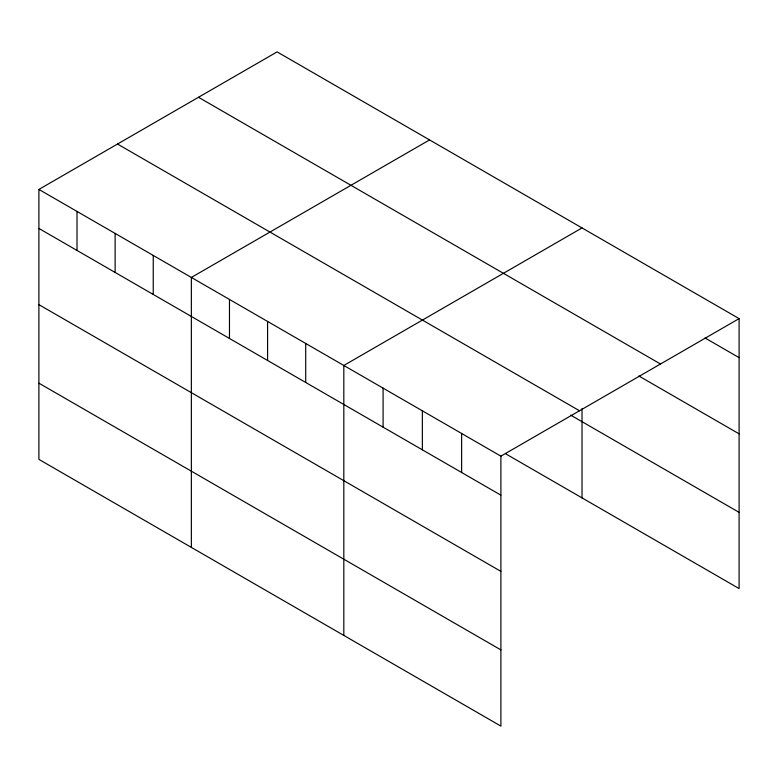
<?xml version="1.0" encoding="UTF-8"?>
<svg xmlns="http://www.w3.org/2000/svg" width="778" height="778" viewBox="0 0 778 778"><rect width="100%" height="100%" fill="white"/><g stroke="black" fill="none" stroke-linecap="round" stroke-linejoin="round"><path stroke-width="1.17" d="M38.9 189.424L500.896 456.151L500.896 726.107L38.9 459.38L38.9 189.424L277.104 51.893L739.1 318.62L739.1 588.576L505.797 453.875M429.563 139.914L191.359 277.445L191.359 547.401M582.022 227.935L343.818 365.466L343.818 635.422M500.896 456.151L739.1 318.62M704.994 337.953L739.1 357.637M198.497 97.279L660.493 364.007M638.864 375.978L739.1 433.852M117.507 144.037L579.503 410.765M570.692 415.141L739.1 512.371M38.9 228.44L500.896 495.168M38.9 304.645L500.896 571.373M38.9 383.165L500.896 649.893M582.022 408.596L582.022 497.891M461.626 433.482L461.626 472.489M422.357 410.803L422.357 449.82M383.087 388.134L383.087 427.151M305.705 343.458L305.705 382.475M267.583 321.45L267.583 360.467M229.471 299.452L229.471 338.459M153.247 255.437L153.247 294.454M115.125 233.429L115.125 272.446M77.012 211.431L77.012 250.438"/></g></svg>
